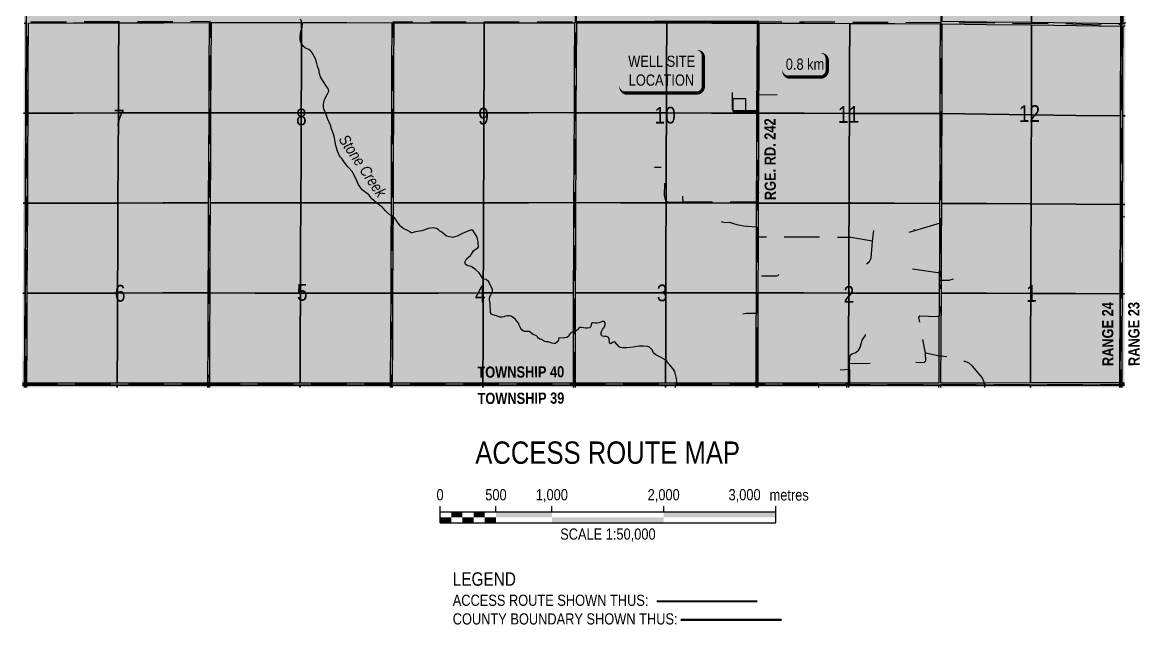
# Model space of a CAD drawing. Extents: x 337230 to 342918, y 5810288 to 5814863.
# Drawn here: x 340721 to 341720, y 5810847 to 5811385 of the extents above; entities that cross this region are included whole.
import ezdxf
from ezdxf.enums import TextEntityAlignment as Align

# ---------------------------------------------------------------- set-up
doc = ezdxf.new("R2010")
doc.units = 0
doc.header["$LTSCALE"] = 5
doc.linetypes.add('BORDER2', pattern=[22.225, 6.35, -3.175, 6.35, -3.175, 0, -3.175])
doc.linetypes.add('DASHED2', pattern=[9.525, 6.35, -3.175])
doc.layers.add('AS-COUNTY', color=7, linetype='BORDER2', lineweight=60, true_color=0xcc33ff)
for name, color, linetype in [('CG-NOTES', 7, 'Continuous'), ('D-TXT', 6, 'Continuous'), ('DETAIL-T', 7, 'Continuous'), ('L-2', 7, 'Continuous'), ('P-PROPOSED', 10, 'Continuous'), ('Quarters', 8, 'Continuous'), ('RoadSeg', 57, 'DASHED2'), ('ROUTE-MAP-LABELS', 210, 'Continuous'), ('S-7', 6, 'Continuous'), ('T-WATER', 160, 'Continuous'), ('T-WATER-T', 170, 'Continuous'), ('Townships', 57, 'Continuous')]:
    doc.layers.add(name, color=color, linetype=linetype)
doc.layers.add('ROUTE-MAP-BACKGROUND-H', color=7, linetype='Continuous', true_color=0xf0ebff)
doc.styles.add('120', font='ARIALN.TTF', dxfattribs={"height": 13})
doc.styles.add('80', font='ARIALN.TTF', dxfattribs={"height": 10})
doc.styles.add('80CG', font='ARIALN.TTF', dxfattribs={"height": 10})
doc.styles.add('80L', font='ARIALN.TTF', dxfattribs={"height": 10})
doc.styles.add('BOLD', font='ARIALNB.TTF')

# ---------------------------------------------------------------- blocks, each defined once
blk = doc.blocks.new('*U84')
h = blk.add_hatch(color=255)
edge = h.paths.add_edge_path()
edge.add_line((-14, -11.5), (14, -11.5))
edge.add_arc((14, -5.5), 6, 270, 360)
edge.add_line((20, -5.5), (20, 4))
edge.add_arc((14, 4), 6, 0, 90)
edge.add_line((14, 10), (-14, 10))
edge.add_arc((-14, 4), 6, 90, 180)
edge.add_line((-20, 4), (-20, -5.5))
edge.add_arc((-14, -5.5), 6, 180, 270)
at = {"color": 210, "flags": 128}
for points in [[(57.69, 158.48, 0, 7.5, 0), (0, 0, 0, 0, 0)], [(54.62, -163.93, 0, 7.5, 0), (0, 0, 0, 0, 0)]]:
    blk.add_lwpolyline(points, format="xyseb", dxfattribs=at)
blk.add_lwpolyline([(-14, -11.5, 3, 3, 0), (14, -11.5, 3, 3, 0.414214), (20, -5.5, 3, 3, 0), (20, 4, 3, 0, 0.414214), (14, 10, 0, 0, 0), (-14, 10, 0, 0, 0.414214), (-20, 4, 0, 0, 0), (-20, -5.5, 0, 3, 0.414214)], format="xyseb", close=True, dxfattribs=at)
at = {"color": 210, "style": '80'}
blk.add_attdef('ENTER_TEXT_001', (-35.99, -5), '', height=10, dxfattribs=at)
blk = doc.blocks.new('*U85')
h = blk.add_hatch(color=255)
edge = h.paths.add_edge_path()
edge.add_line((-14, -11.5), (14, -11.5))
edge.add_arc((14, -5.5), 6, 270, 360)
edge.add_line((20, -5.5), (20, 4))
edge.add_arc((14, 4), 6, 0, 90)
edge.add_line((14, 10), (-14, 10))
edge.add_arc((-14, 4), 6, 90, 180)
edge.add_line((-20, 4), (-20, -5.5))
edge.add_arc((-14, -5.5), 6, 180, 270)
at = {"color": 210, "flags": 128}
blk.add_lwpolyline([(-14, -11.5, 3, 3, 0), (14, -11.5, 3, 3, 0.414214), (20, -5.5, 3, 3, 0), (20, 4, 3, 0, 0.414214), (14, 10, 0, 0, 0), (-14, 10, 0, 0, 0.414214), (-20, 4, 0, 0, 0), (-20, -5.5, 0, 3, 0.414214)], format="xyseb", close=True, dxfattribs=at)
for points in [[(-80.88, -45.43, 0, 7.5, 0), (0, 0, 0, 0, 0)], [(80.29, -45.12, 0, 7.5, 0), (0, 0, 0, 0, 0)]]:
    blk.add_lwpolyline(points, format="xyseb", dxfattribs=at)
at = {"color": 210, "style": '80'}
blk.add_attdef('ENTER_TEXT_001', (-35.99, -5), '', height=10, dxfattribs=at)
blk = doc.blocks.new('*U45')
at = {"color": 0}
for p, q in [((-150, 0), (-150, 15)), ((-150, 10), (150.24, 10)), ((-100, 10), (-100, 15)), ((-50, 10), (-50, 15)), ((50, 10), (50, 15)), ((150.24, 0), (150.24, 15)), ((-150, 0), (150.24, 0))]:
    blk.add_line(p, q, dxfattribs=at)
for points in [[(-140, 10), (-130, 10), (-140, 5), (-130, 5)], [(-120, 10), (-110, 10), (-120, 5), (-110, 5)], [(-100, 10), (-50, 10), (-100, 5), (-50, 5)], [(50, 10), (150.24, 10), (50, 5), (150.24, 5)], [(-150, 5), (-140, 5), (-150, 0), (-140, 0)], [(-130, 5), (-120, 5), (-130, 0), (-120, 0)], [(-110, 5), (-100, 5), (-110, 0), (-100, 0)], [(-50, 5), (50, 5), (-50, 0), (50, 0)]]:
    blk.add_solid(points, dxfattribs=at)
at = {"color": 0, "style": '80'}
blk.add_text('metres', height=10, dxfattribs=at).set_placement((162.24, 20), align=Align.CENTER)
at = {"color": 0, "char_height": 10, "style": '80'}
for s, insert, attachment_point in [('0', (-150, 30.21), 2), ('500', (-100, 30.21), 2), ('1,000', (-50, 30.21), 2), ('2,000', (50, 30.21), 2), ('3,000', (136.7, 30.22), 3), ('SCALE 1:50,000', (0.12, -5), 2)]:
    blk.add_mtext(s, dxfattribs=dict(at, insert=insert, attachment_point=attachment_point))
blk = doc.blocks.new('*U87')
h = blk.add_hatch(color=255)
edge = h.paths.add_edge_path()
edge.add_line((-31.5, -20), (31.5, -20))
edge.add_arc((31.5, -14), 6, 270, 360)
edge.add_line((37.5, -14), (37.5, 12.5))
edge.add_arc((31.5, 12.5), 6, 0, 90)
edge.add_line((31.5, 18.5), (-31.5, 18.5))
edge.add_arc((-31.5, 12.5), 6, 90, 180)
edge.add_line((-37.5, 12.5), (-37.5, -14))
edge.add_arc((-31.5, -14), 6, 180, 270)
at = {"color": 14, "flags": 128}
blk.add_lwpolyline([(-31.5, -20, 3, 3, 0), (31.5, -20, 3, 3, 0.414214), (37.5, -14, 3, 3, 0), (37.5, 12.5, 3, 0, 0.414214), (31.5, 18.5, 0, 0, 0), (-31.5, 18.5, 0, 0, 0.414214), (-37.5, 12.5, 0, 0, 0), (-37.5, -14, 0, 3, 0.414214)], format="xyseb", close=True, dxfattribs=at)
at = {"color": 14, "style": '80'}
blk.add_attdef('ENTER_TEXT_001', (-26.85, -4.92), '', height=10, dxfattribs=at)
blk = doc.blocks.new('*U89')
h = blk.add_hatch(color=255)
edge = h.paths.add_edge_path()
edge.add_line((-14, -11.5), (14, -11.5))
edge.add_arc((14, -5.5), 6, 270, 360)
edge.add_line((20, -5.5), (20, 4))
edge.add_arc((14, 4), 6, 0, 90)
edge.add_line((14, 10), (-14, 10))
edge.add_arc((-14, 4), 6, 90, 180)
edge.add_line((-20, 4), (-20, -5.5))
edge.add_arc((-14, -5.5), 6, 180, 270)
at = {"color": 210, "flags": 128}
for points in [[(-39.9, 36.37, 0, 7.5, 0), (0, 0, 0, 0, 0)], [(-41.01, -43.34, 0, 7.5, 0), (0, 0, 0, 0, 0)]]:
    blk.add_lwpolyline(points, format="xyseb", dxfattribs=at)
blk.add_lwpolyline([(-14, -11.5, 3, 3, 0), (14, -11.5, 3, 3, 0.414214), (20, -5.5, 3, 3, 0), (20, 4, 3, 0, 0.414214), (14, 10, 0, 0, 0), (-14, 10, 0, 0, 0.414214), (-20, 4, 0, 0, 0), (-20, -5.5, 0, 3, 0.414214)], format="xyseb", close=True, dxfattribs=at)
at = {"color": 210, "style": '80'}
blk.add_attdef('ENTER_TEXT_001', (-35.99, -5), '', height=10, dxfattribs=at)

msp = doc.modelspace()

# ---------------------------------------------------------------- hatches: boundary and pattern name
at = {"layer": 'ROUTE-MAP-BACKGROUND-H'}
h = msp.add_hatch(color=256, dxfattribs=at)
h.dxf.hatch_style = 1
h.paths.add_polyline_path([(340721.056, 5811058.855), (340724.917, 5811887.26), (341708.488, 5811884.8), (341706.452, 5811058.855)])

# ---------------------------------------------------------------- linework, layer by layer
at = {"layer": 'AS-COUNTY', "ltscale": 0.5, "const_width": 2, "flags": 128}
msp.add_lwpolyline([(341309.701, 5810851.095), (341399.876, 5810851.095)], dxfattribs=at)
at = {"layer": 'CG-NOTES', "color": 14, "flags": 128}
msp.add_lwpolyline([(341355.554, 5811313.749, 0, 8, 0), (341292.458, 5811342.176, 0, 0, 0)], format="xyseb", dxfattribs=at)
at = {"layer": 'P-PROPOSED', "color": 90, "const_width": 2, "flags": 128}
for points in [[(341378.865, 5811304.557), (341378.792, 5811385.786), (341215.912, 5811385.71), (341217.428, 5811708.065)], [(341288.191, 5810867.639), (341378.366, 5810867.639)]]:
    msp.add_lwpolyline(points, dxfattribs=at)
at = {"layer": 'P-PROPOSED'}
for points in [[(341356.728, 5811317.294), (341367.726, 5811317.255), (341367.687, 5811306.257), (341356.689, 5811306.296)], [(341377.619, 5811306.221), (341356.689, 5811306.296), (341356.685, 5811305.354), (341377.614, 5811305.279)]]:
    msp.add_lwpolyline(points, close=True, dxfattribs=at)
at = {"layer": 'Quarters', "flags": 128}
for points in [[(341623.493, 5811425.248), (341623.446, 5811385.109), (341583.538, 5811385.595), (341543.631, 5811386.082), (341543.612, 5811426.194), (341543.594, 5811466.305), (341583.567, 5811465.846), (341623.541, 5811465.387)], [(341703.38, 5811424.304), (341703.288, 5811384.134), (341663.367, 5811384.621), (341623.446, 5811385.109), (341623.493, 5811425.248), (341623.541, 5811465.387), (341663.506, 5811464.931), (341703.471, 5811464.475)], [(340887.673, 5811304.539), (340847.304, 5811304.461), (340806.935, 5811304.382), (340807.121, 5811344.664), (340807.307, 5811384.946), (340847.673, 5811385.069), (340888.039, 5811385.191), (340887.856, 5811344.865)], [(340970.57, 5811344.816), (340970.393, 5811304.499), (340930.039, 5811304.518), (340889.684, 5811304.538), (340889.867, 5811344.864), (340890.05, 5811385.19), (340930.398, 5811385.162), (340970.747, 5811385.134)], [(341051.272, 5811344.767), (341051.101, 5811304.458), (341010.747, 5811304.478), (340970.393, 5811304.499), (340970.57, 5811344.816), (340970.747, 5811385.134), (341011.095, 5811385.105), (341051.443, 5811385.076)], [(341133.904, 5811344.803), (341133.73, 5811304.544), (341093.421, 5811304.502), (341053.112, 5811304.46), (341053.282, 5811344.768), (341053.453, 5811385.076), (341093.766, 5811385.069), (341134.078, 5811385.062)], [(341214.51, 5811344.839), (341214.335, 5811304.623), (341174.032, 5811304.583), (341133.73, 5811304.544), (341133.904, 5811344.803), (341134.078, 5811385.062), (341174.382, 5811385.058), (341214.685, 5811385.055)], [(341296.972, 5811304.418), (341256.658, 5811304.518), (341216.345, 5811304.618), (341216.52, 5811344.834), (341216.695, 5811385.05), (341257.019, 5811384.963), (341297.343, 5811384.877), (341297.157, 5811344.648)], [(340807.121, 5811344.664), (340806.935, 5811304.382), (340766.564, 5811304.303), (340726.192, 5811304.224), (340726.378, 5811344.454), (340726.563, 5811384.685), (340766.935, 5811384.816), (340807.307, 5811384.946)], [(341377.799, 5811344.471), (341377.609, 5811304.221), (341337.291, 5811304.32), (341296.972, 5811304.418), (341297.157, 5811344.648), (341297.343, 5811384.877), (341337.666, 5811384.799), (341377.989, 5811384.721)], [(341460.693, 5811344.206), (341460.567, 5811304.008), (341420.093, 5811304.114), (341379.619, 5811304.219), (341379.809, 5811344.465), (341379.999, 5811384.712), (341420.409, 5811384.558), (341460.819, 5811384.405)], [(341541.524, 5811343.935), (341541.426, 5811303.774), (341500.997, 5811303.891), (341460.567, 5811304.008), (341460.693, 5811344.206), (341460.819, 5811384.405), (341501.22, 5811384.25), (341541.621, 5811384.096)], [(341623.349, 5811342.911), (341623.254, 5811302.723), (341583.344, 5811303.236), (341543.433, 5811303.75), (341543.533, 5811343.911), (341543.632, 5811384.071), (341583.538, 5811383.585), (341623.443, 5811383.099)], [(341703.174, 5811341.921), (341703.065, 5811301.721), (341663.159, 5811302.222), (341623.254, 5811302.723), (341623.349, 5811342.911), (341623.443, 5811383.099), (341663.363, 5811382.61), (341703.284, 5811382.122)], [(340806.75, 5811264.104), (340806.565, 5811223.826), (340766.191, 5811223.795), (340725.816, 5811223.764), (340726.004, 5811263.994), (340726.192, 5811304.224), (340766.564, 5811304.303), (340806.935, 5811304.382)], [(340887.673, 5811304.539), (340887.49, 5811264.212), (340887.307, 5811223.886), (340846.936, 5811223.856), (340806.565, 5811223.826), (340806.75, 5811264.104), (340806.935, 5811304.382), (340847.304, 5811304.461)], [(340970.216, 5811264.181), (340970.039, 5811223.863), (340929.679, 5811223.874), (340889.318, 5811223.885), (340889.501, 5811264.211), (340889.684, 5811304.538), (340930.039, 5811304.518), (340970.393, 5811304.499)], [(341050.93, 5811264.149), (341050.76, 5811223.84), (341010.399, 5811223.851), (340970.039, 5811223.863), (340970.216, 5811264.181), (340970.393, 5811304.499), (341010.747, 5811304.478), (341051.101, 5811304.458)], [(341133.556, 5811264.274), (341133.382, 5811224.005), (341093.076, 5811223.924), (341052.77, 5811223.844), (341052.941, 5811264.152), (341053.112, 5811304.46), (341093.421, 5811304.502), (341133.73, 5811304.544)], [(341214.161, 5811264.396), (341213.986, 5811224.169), (341173.684, 5811224.087), (341133.382, 5811224.005), (341133.556, 5811264.274), (341133.73, 5811304.544), (341174.032, 5811304.583), (341214.335, 5811304.623)], [(341296.972, 5811304.418), (341296.792, 5811264.189), (341296.612, 5811223.96), (341256.305, 5811224.062), (341215.997, 5811224.163), (341216.171, 5811264.391), (341216.345, 5811304.618), (341256.658, 5811304.518)], [(341377.43, 5811263.993), (341377.251, 5811223.765), (341336.932, 5811223.862), (341296.612, 5811223.96), (341296.792, 5811264.189), (341296.972, 5811304.418), (341337.291, 5811304.32), (341377.609, 5811304.221)], [(341460.397, 5811263.81), (341460.227, 5811223.612), (341419.743, 5811223.686), (341379.258, 5811223.76), (341379.439, 5811263.989), (341379.619, 5811304.219), (341420.093, 5811304.114), (341460.567, 5811304.008)], [(341541.317, 5811263.63), (341541.207, 5811223.486), (341500.717, 5811223.549), (341460.227, 5811223.612), (341460.397, 5811263.81), (341460.567, 5811304.008), (341500.997, 5811303.891), (341541.426, 5811303.774)], [(341623.151, 5811262.878), (341623.049, 5811223.034), (341583.134, 5811223.254), (341543.219, 5811223.474), (341543.326, 5811263.612), (341543.433, 5811303.75), (341583.344, 5811303.236), (341623.254, 5811302.723)], [(341702.968, 5811262.164), (341702.871, 5811222.606), (341662.96, 5811222.82), (341623.049, 5811223.034), (341623.151, 5811262.878), (341623.254, 5811302.723), (341663.159, 5811302.222), (341703.065, 5811301.721)], [(340806.38, 5811183.585), (340806.195, 5811143.343), (340765.822, 5811143.328), (340725.448, 5811143.312), (340725.632, 5811183.538), (340725.816, 5811223.764), (340766.191, 5811223.795), (340806.565, 5811223.826)], [(340887.125, 5811183.631), (340886.942, 5811143.376), (340846.569, 5811143.359), (340806.195, 5811143.343), (340806.38, 5811183.585), (340806.565, 5811223.826), (340846.936, 5811223.856), (340887.307, 5811223.886)], [(340970.039, 5811223.863), (340969.861, 5811183.572), (340969.683, 5811143.282), (340929.318, 5811143.327), (340888.952, 5811143.373), (340889.135, 5811183.629), (340889.318, 5811223.885), (340929.679, 5811223.874)], [(340969.683, 5811143.282), (340969.861, 5811183.572), (340970.039, 5811223.863), (341010.399, 5811223.851), (341050.76, 5811223.84), (341050.588, 5811183.515), (341050.416, 5811143.19), (341010.049, 5811143.236)], [(341133.243, 5811183.686), (341133.104, 5811143.368), (341092.765, 5811143.281), (341052.426, 5811143.194), (341052.598, 5811183.519), (341052.77, 5811223.844), (341093.076, 5811223.924), (341133.382, 5811224.005)], [(341213.838, 5811183.854), (341213.691, 5811143.54), (341173.397, 5811143.454), (341133.104, 5811143.368), (341133.243, 5811183.686), (341133.382, 5811224.005), (341173.684, 5811224.087), (341213.986, 5811224.169)], [(341296.414, 5811143.502), (341256.058, 5811143.521), (341215.701, 5811143.539), (341215.849, 5811183.851), (341215.997, 5811224.163), (341256.305, 5811224.062), (341296.612, 5811223.96), (341296.513, 5811183.731)], [(341296.612, 5811223.96), (341336.932, 5811223.862), (341377.251, 5811223.765), (341377.164, 5811183.596), (341377.078, 5811143.427), (341336.746, 5811143.464), (341296.414, 5811143.502), (341296.513, 5811183.731)], [(341460.087, 5811183.454), (341459.947, 5811143.296), (341419.519, 5811143.36), (341379.092, 5811143.424), (341379.175, 5811183.592), (341379.258, 5811223.76), (341419.743, 5811223.686), (341460.227, 5811223.612)], [(341459.947, 5811143.296), (341460.087, 5811183.454), (341460.227, 5811223.612), (341500.717, 5811223.549), (341541.207, 5811223.486), (341541.003, 5811183.325), (341540.799, 5811143.164), (341500.373, 5811143.23)], [(341622.894, 5811183.002), (341622.74, 5811142.97), (341582.774, 5811143.065), (341542.809, 5811143.159), (341543.014, 5811183.316), (341543.219, 5811223.474), (341583.134, 5811223.254), (341623.049, 5811223.034)], [(341702.766, 5811182.673), (341702.662, 5811142.74), (341662.701, 5811142.855), (341622.74, 5811142.97), (341622.894, 5811183.002), (341623.049, 5811223.034), (341662.96, 5811222.82), (341702.871, 5811222.606)], [(340806.013, 5811103.104), (340805.831, 5811062.865), (340765.457, 5811062.865), (340725.084, 5811062.865), (340725.266, 5811103.088), (340725.448, 5811143.312), (340765.822, 5811143.328), (340806.195, 5811143.343)], [(340886.76, 5811103.12), (340886.577, 5811062.865), (340846.204, 5811062.865), (340805.831, 5811062.865), (340806.013, 5811103.104), (340806.195, 5811143.343), (340846.569, 5811143.359), (340886.942, 5811143.376)], [(340969.506, 5811103.073), (340969.328, 5811062.865), (340928.958, 5811062.865), (340888.588, 5811062.865), (340888.77, 5811103.119), (340888.952, 5811143.373), (340929.318, 5811143.327), (340969.683, 5811143.282)], [(341050.248, 5811103.028), (341050.08, 5811062.865), (341009.704, 5811062.865), (340969.328, 5811062.865), (340969.506, 5811103.073), (340969.683, 5811143.282), (341010.049, 5811143.236), (341050.416, 5811143.19)], [(341132.964, 5811103.117), (341132.824, 5811062.867), (341092.457, 5811062.866), (341052.09, 5811062.865), (341052.258, 5811103.03), (341052.426, 5811143.194), (341092.765, 5811143.281), (341133.104, 5811143.368)], [(341213.623, 5811103.204), (341213.555, 5811062.868), (341173.189, 5811062.867), (341132.824, 5811062.867), (341132.964, 5811103.117), (341133.104, 5811143.368), (341173.397, 5811143.454), (341213.691, 5811143.54)], [(341296.321, 5811103.185), (341296.227, 5811062.869), (341255.896, 5811062.868), (341215.565, 5811062.868), (341215.633, 5811103.203), (341215.701, 5811143.539), (341256.058, 5811143.521), (341296.414, 5811143.502)], [(341296.414, 5811143.502), (341336.746, 5811143.464), (341377.078, 5811143.427), (341377.011, 5811103.148), (341376.945, 5811062.87), (341336.586, 5811062.869), (341296.227, 5811062.869), (341296.321, 5811103.185)], [(341459.947, 5811143.296), (341459.807, 5811103.083), (341459.666, 5811062.871), (341419.311, 5811062.87), (341378.956, 5811062.87), (341379.024, 5811103.147), (341379.092, 5811143.424), (341419.519, 5811143.36)], [(341540.588, 5811103.018), (341540.377, 5811062.872), (341500.022, 5811062.871), (341459.666, 5811062.871), (341459.807, 5811103.083), (341459.947, 5811143.296), (341500.373, 5811143.23), (341540.799, 5811143.164)], [(341622.58, 5811102.921), (341622.42, 5811062.873), (341582.404, 5811062.872), (341542.387, 5811062.872), (341542.598, 5811103.015), (341542.809, 5811143.159), (341582.774, 5811143.065), (341622.74, 5811142.97)], [(341702.557, 5811102.807), (341702.453, 5811062.874), (341662.437, 5811062.873), (341622.42, 5811062.873), (341622.58, 5811102.921), (341622.74, 5811142.97), (341662.701, 5811142.855), (341702.662, 5811142.74)]]:
    msp.add_lwpolyline(points, close=True, dxfattribs=at)
for points in [[(341707.254, 5811384.135), (341705.302, 5811384.134), (341705.394, 5811424.305), (341705.486, 5811464.476), (341707.452, 5811464.476)], [(340722.574, 5811384.688), (340724.553, 5811384.679), (340724.367, 5811344.449)], [(341707.051, 5811301.726), (341705.074, 5811301.723), (341705.182, 5811341.923), (341705.289, 5811382.123), (341707.249, 5811382.124)], [(340724.367, 5811344.449), (340724.182, 5811304.22), (340722.199, 5811304.229)], [(340722.199, 5811304.229), (340724.182, 5811304.22), (340723.995, 5811263.992)], [(341706.856, 5811222.585), (341704.881, 5811222.595), (341704.978, 5811262.159), (341705.074, 5811301.723), (341707.051, 5811301.726)], [(340723.995, 5811263.992), (340723.808, 5811223.764), (340721.824, 5811223.772)], [(340721.824, 5811223.772), (340723.808, 5811223.764), (340723.623, 5811183.537)], [(341706.659, 5811142.709), (341704.672, 5811142.724), (341704.777, 5811182.66), (341704.881, 5811222.595), (341706.856, 5811222.585)], [(340723.623, 5811183.537), (340723.438, 5811143.311), (340721.449, 5811143.32)], [(340721.449, 5811143.32), (340723.438, 5811143.311), (340723.256, 5811103.088)], [(341706.462, 5811062.856), (341704.463, 5811062.865), (341704.568, 5811102.795), (341704.672, 5811142.724), (341706.659, 5811142.709)], [(340723.256, 5811103.088), (340723.074, 5811062.865), (340721.074, 5811062.875)], [(340721.065, 5811060.865), (340723.064, 5811060.855), (340723.055, 5811058.855)], [(340725.065, 5811058.855), (340725.075, 5811060.855), (340765.448, 5811060.855), (340805.821, 5811060.855), (340805.812, 5811058.855)], [(340805.812, 5811058.855), (340805.821, 5811060.855), (340846.195, 5811060.855), (340886.568, 5811060.855), (340886.56, 5811058.855)], [(340888.57, 5811058.855), (340888.579, 5811060.855), (340928.949, 5811060.855), (340969.319, 5811060.855)], [(340969.311, 5811058.855), (340969.319, 5811060.855), (341009.695, 5811060.855), (341050.071, 5811060.855), (341050.063, 5811058.855)], [(340969.319, 5811060.855), (340969.311, 5811058.855)], [(341052.074, 5811058.855), (341052.082, 5811060.855), (341092.449, 5811060.856), (341132.817, 5811060.856), (341132.809, 5811058.855)], [(341132.809, 5811058.855), (341132.817, 5811060.856), (341173.184, 5811060.857), (341213.551, 5811060.857), (341213.544, 5811058.855)], [(341215.555, 5811058.855), (341215.562, 5811060.857), (341255.892, 5811060.858), (341296.222, 5811060.858), (341296.216, 5811058.855)], [(341296.216, 5811058.855), (341296.222, 5811060.858), (341336.582, 5811060.859), (341376.942, 5811060.859), (341376.936, 5811058.855)], [(341378.946, 5811058.855), (341378.953, 5811060.859), (341419.306, 5811060.86), (341459.659, 5811060.86), (341459.652, 5811058.855)], [(341459.652, 5811058.855), (341459.659, 5811060.86), (341500.013, 5811060.861), (341540.366, 5811060.861), (341540.357, 5811058.855)], [(341542.367, 5811058.855), (341542.376, 5811060.861), (341582.394, 5811060.862), (341622.412, 5811060.862), (341622.406, 5811058.855)], [(341622.406, 5811058.855), (341622.412, 5811060.862), (341662.43, 5811060.863), (341702.448, 5811060.864), (341702.445, 5811058.855)], [(341704.455, 5811058.855), (341704.458, 5811060.855), (341706.457, 5811060.846)]]:
    msp.add_lwpolyline(points, dxfattribs=at)
at = {"layer": 'RoadSeg', "flags": 128}
for points in [[(341395.992, 5811320.484), (341378.599, 5811320.264), (341378.742, 5811385.769), (341378.997, 5811436.152), (341379.239, 5811487.995), (341379.459, 5811550.121), (341379.63, 5811609.03), (341379.86, 5811662.049), (341380.038, 5811696.816), (341380.123, 5811709.368), (341409.911, 5811709.135), (341527.944, 5811708.623), (341542.419, 5811708.441), (341542.345, 5811714.918), (341542.308, 5811728.237), (341542.3, 5811746.569), (341542.216, 5811781.44), (341542.206, 5811825.444), (341542.166, 5811852.243), (341542.065, 5811865.809), (341542.027, 5811866.527)], [(341707.257, 5811385.206), (341707.064, 5811385.075), (341704.292, 5811383.506), (341704.435, 5811385.992), (341704.49, 5811388.163), (341704.482, 5811392.36), (341704.502, 5811395.426), (341704.587, 5811402.119), (341704.643, 5811409.892), (341704.612, 5811421.42), (341704.582, 5811427.215), (341704.625, 5811440.726), (341704.764, 5811451.508), (341704.518, 5811463.599), (341704.795, 5811473.407), (341704.732, 5811486.123), (341704.72, 5811523.945), (341704.865, 5811560.582), (341704.939, 5811593.701), (341704.928, 5811621.417), (341705.115, 5811642.111), (341705.166, 5811662.911), (341705.254, 5811685.23), (341705.252, 5811696.929), (341705.342, 5811706.987), (341705.317, 5811707.786), (341705.269, 5811709.766), (341705.231, 5811712.123), (341705.236, 5811717.126), (341705.255, 5811721.567), (341705.312, 5811728.822), (341705.333, 5811736.034), (341705.402, 5811741.908), (341705.212, 5811743.748), (341704.4, 5811744.405), (341702.938, 5811745.349), (341701.04, 5811746.542), (341698.84, 5811747.959), (341696.576, 5811749.481), (341694.307, 5811751.05), (341690.906, 5811753.416), (341687.469, 5811755.811), (341685.246, 5811757.378), (341684.508, 5811757.91), (341683.705, 5811756.793), (341682.02, 5811754.432), (341680.451, 5811752.21), (341678.582, 5811749.611), (341677.334, 5811747.899), (341675.411, 5811745.193), (341674.621, 5811744.162), (341673.585, 5811742.672), (341672.094, 5811740.457), (341670.657, 5811738.454), (341669.771, 5811737.043)], [(341593.098, 5811561.372), (341593.062, 5811562.571), (341592.985, 5811596.775), (341591.742, 5811596.731), (341578.191, 5811598.427), (341542.143, 5811600.05), (341542.445, 5811584.791), (341542.465, 5811568.448), (341542.551, 5811545.491), (341542.603, 5811532.839), (341542.354, 5811522.656), (341542.603, 5811490.795), (341542.403, 5811473.634), (341541.439, 5811462.284), (341540.413, 5811453.558), (341540.165, 5811448.37), (341540.292, 5811443.103), (341541.051, 5811435.716), (341541.449, 5811429.994), (341541.707, 5811419.114), (341542.207, 5811398.684), (341542.364, 5811385.056), (341542.108, 5811206.148), (341541.655, 5811161.034), (341516.946, 5811164.696)], [(341214.306, 5811058.855), (341214.317, 5811061.856), (341215.912, 5811385.71), (341215.899, 5811391.372), (341216.059, 5811424.557), (341215.941, 5811449.406), (341211.542, 5811449.375), (341196.543, 5811449.327)], [(341703.746, 5811211.576), (341704.292, 5811383.506), (341696.724, 5811383.067), (341685.834, 5811382.74), (341660, 5811383.869), (341542.364, 5811385.056), (341378.742, 5811385.769), (341314.739, 5811385.857), (341314.632, 5811402.854), (341314.337, 5811406.045), (341314.826, 5811409.76), (341314.502, 5811410.55), (341304.354, 5811418.847)], [(340723.861, 5811058.855), (340723.867, 5811060.108), (340723.907, 5811062.109), (340887.406, 5811062.193), (340887.328, 5811064.79), (340888.933, 5811386.039), (340725.733, 5811385.594), (340723.869, 5811063.408), (340723.907, 5811062.109), (340721.071, 5811062.124)], [(340887.442, 5811058.855), (340887.45, 5811060.693), (340887.406, 5811062.193), (341050.71, 5811062.069), (341050.744, 5811064.271), (341052.574, 5811385.845), (341215.912, 5811385.71), (341248.935, 5811385.991)], [(341380.005, 5811233.006), (341378.209, 5811232.852), (341378.65, 5811305.165), (341358.849, 5811305.174), (341357.236, 5811305.626), (341356.621, 5811306.108), (341355.968, 5811307.888), (341356.123, 5811322.793)], [(341378.65, 5811305.165), (341378.599, 5811320.264)], [(341311.854, 5811224.67), (341300.561, 5811224.433), (341297.449, 5811224.84), (341296.323, 5811225.706), (341295.281, 5811230.475), (341295.698, 5811243.288), (341295.29, 5811253.576), (341293.635, 5811255.426), (341286.429, 5811255.611)], [(341345.776, 5811207.184), (341349.597, 5811206.497), (341352.99, 5811206.699), (341359.853, 5811204.604), (341365.79, 5811203.381), (341378.121, 5811202.35), (341378.357, 5811224.557), (341311.854, 5811224.67), (341311.626, 5811228.964), (341312.244, 5811238.382), (341313.251, 5811241.512), (341314.508, 5811242.95)], [(341378.357, 5811224.557), (341378.209, 5811232.852)], [(341460.718, 5811075.216), (341460.597, 5811062.512), (341460.624, 5811061.614), (341581.625, 5811061.628), (341703.427, 5811061.565), (341703.452, 5811064.067), (341703.746, 5811211.576), (341706.83, 5811211.906)], [(341513.96, 5811197.707), (341519.117, 5811199.161), (341542.108, 5811206.148)], [(341378.121, 5811202.35), (341378.09, 5811193.349), (341378.023, 5811158.746), (341395.326, 5811158.663), (341396.619, 5811158.902), (341397.391, 5811159.825)], [(341475.8, 5811169.567), (341478.644, 5811171.452), (341480.153, 5811174.497), (341481.298, 5811189.732), (341482.967, 5811204.181)], [(341519.117, 5811199.161), (341518.284, 5811200.236)], [(341481.298, 5811189.732), (341461.799, 5811193.049), (341378.09, 5811193.349)], [(341365.138, 5811124.761), (341368.523, 5811125.262), (341377.924, 5811125.243), (341378.023, 5811158.746)], [(341581.666, 5811058.855), (341581.678, 5811059.829), (341581.669, 5811060.129), (341581.625, 5811061.628), (341581.062, 5811063.711), (341579.239, 5811067.856), (341570.741, 5811077.803), (341567.554, 5811080.708), (341564.113, 5811082.104), (341560.201, 5811082.487), (341548.895, 5811086.05), (341539.764, 5811087.077), (341530.397, 5811089.298), (341528.488, 5811089.641), (341522.637, 5811121.466), (341523.598, 5811122.795), (341539.113, 5811122.258), (341540.794, 5811122.907), (341541.27, 5811123.723), (341541.653, 5811127.635), (341541.544, 5811154.731), (341549.839, 5811154.878), (341553.708, 5811155.894)], [(341541.544, 5811154.731), (341541.655, 5811161.034)], [(341377.756, 5811080.638), (341377.924, 5811125.243)], [(341460.669, 5811080.214), (341460.804, 5811085.719), (341461.635, 5811088.044), (341462.904, 5811089.081), (341466.169, 5811090.279), (341468.806, 5811092.358), (341470.136, 5811094.698), (341471.941, 5811101.251), (341474.915, 5811105.441), (341475.338, 5811108.053), (341475, 5811119.343)], [(341452.437, 5811074.569), (341460.718, 5811075.216), (341460.669, 5811080.214), (341479.156, 5811080.667), (341480.522, 5811081.808), (341479.824, 5811085.087), (341477.353, 5811090.814)], [(341519.928, 5811081.585), (341526.637, 5811081.286), (341527.827, 5811081.621), (341528.993, 5811082.755), (341528.488, 5811089.641)], [(341377.757, 5811058.855), (341377.763, 5811060.339), (341377.718, 5811061.837), (341377.752, 5811064.038), (341377.756, 5811080.638), (341378.952, 5811080.774)], [(341432.926, 5811061.586), (341377.718, 5811061.837), (341214.317, 5811061.856), (341050.71, 5811062.069), (341050.74, 5811061.071), (341050.732, 5811058.855)], [(341433.151, 5811058.855), (341433.058, 5811060.49), (341432.926, 5811061.586), (341457.422, 5811061.718), (341457.533, 5811061.322), (341458.104, 5811058.855)], [(341460.624, 5811061.614), (341457.422, 5811061.718)], [(341706.459, 5811061.557), (341703.427, 5811061.565), (341703.477, 5811059.867), (341703.475, 5811058.855)]]:
    msp.add_lwpolyline(points, dxfattribs=at)
at = {"layer": 'T-WATER', "flags": 128}
msp.add_lwpolyline([(341304.789, 5811058.855), (341304.986, 5811059.653), (341304.974, 5811059.953), (341305.563, 5811061.475), (341305.636, 5811061.734), (341306.046, 5811063.193), (341306.172, 5811065.096), (341306.105, 5811066.792), (341304.914, 5811071.64), (341304.356, 5811073.117), (341302.753, 5811075.751), (341297.587, 5811081.795), (341296.886, 5811082.615), (341295.744, 5811083.669), (341291.759, 5811085.912), (341287.48, 5811088.043), (341286.347, 5811088.898), (341285.402, 5811090.06), (341283.899, 5811092.701), (341283.054, 5811093.866), (341281.917, 5811094.821), (341280.385, 5811095.66), (341276.378, 5811095.904), (341272.587, 5811095.756), (341267.327, 5811094.851), (341261.452, 5811094.321), (341257.553, 5811094.369), (341255.945, 5811094.606), (341254.62, 5811095.253), (341250.753, 5811099.599), (341249.36, 5811099.444), (341248.197, 5811098.5), (341246.825, 5811097.847), (341246.079, 5811099.017), (341245.831, 5811102.805), (341244.886, 5811103.967), (341243.466, 5811104.511), (341241.17, 5811104.421), (341239.755, 5811104.866), (341238.718, 5811105.825), (341238.602, 5811106.219), (341238.735, 5811107.924), (341239.075, 5811109.436), (341239.826, 5811110.664), (341241.728, 5811113.137), (341242.253, 5811115.057), (341242.194, 5811116.553), (341241.345, 5811117.819), (341239.541, 5811117.949), (341236.79, 5811116.742), (341235.01, 5811116.272), (341233.31, 5811116.306), (341231.694, 5811116.739), (341230.203, 5811116.577), (341229.566, 5811114.951), (341229.325, 5811113.452), (341228.275, 5811112.211), (341226.391, 5811111.837), (341224.691, 5811111.864), (341220.968, 5811112.515), (341219.468, 5811112.556), (341218.302, 5811111.712), (341217.554, 5811110.385), (341217.213, 5811110.147), (341216.191, 5811109.439), (341214.699, 5811109.281), (341214.691, 5811109.277), (341214.175, 5811109.058), (341211.847, 5811108.07), (341210.786, 5811107.129), (341209.934, 5811105.896), (341209.391, 5811104.476), (341207.83, 5811103.514), (341206.137, 5811103.348), (341204.253, 5811102.976), (341200.843, 5811103.317), (341200.406, 5811101.701), (341200.265, 5811100.198), (341197.84, 5811098.328), (341196.147, 5811098.162), (341194.535, 5811098.497), (341193.008, 5811099.234), (341191.091, 5811099.662), (341189.491, 5811099.7), (341187.979, 5811100.039), (341185.314, 5811101.735), (341183.802, 5811102.074), (341182.473, 5811102.822), (341181.816, 5811104.295), (341180.688, 5811105.05), (341177.938, 5811106.342), (341174.145, 5811108.791), (341171.64, 5811108.994), (341170.138, 5811109.035), (341168.718, 5811109.578), (341167.586, 5811110.433), (341166.736, 5811111.7), (341165.425, 5811114.546), (341164.963, 5811116.126), (341162.128, 5811119.613), (341159.855, 5811121.523), (341158.322, 5811122.362), (341156.507, 5811122.791), (341154.807, 5811122.824), (341153.119, 5811122.559), (341151.545, 5811121.897), (341149.657, 5811121.623), (341148.053, 5811121.76), (341144.908, 5811122.936), (341141.783, 5811123.713), (341140.55, 5811124.564), (341139.693, 5811126.03), (341139.296, 5811133.609), (341138.644, 5811137.481), (341138.681, 5811139.082), (341138.915, 5811139.692), (341139.226, 5811140.502), (341141.364, 5811144.583), (341141.389, 5811146.483), (341140.177, 5811149.233), (341138.672, 5811151.973), (341138.021, 5811153.346), (341135.644, 5811155.352), (341134.134, 5811155.593), (341133.775, 5811155.768), (341132.81, 5811156.24), (341129.612, 5811161.312), (341126.295, 5811164.38), (341122.393, 5811167.025), (341119.268, 5811167.702), (341117.939, 5811168.449), (341117.098, 5811169.515), (341116.924, 5811171.407), (341117.467, 5811172.828), (341118.322, 5811173.961), (341121.701, 5811176.993), (341122.724, 5811177.985), (341124.381, 5811181.187), (341128.914, 5811184.354), (341128.55, 5811188.502), (341127.75, 5811193.38), (341123.965, 5811199.529), (341121.841, 5811199.446), (341117.945, 5811198.119), (341113.961, 5811196.362), (341109.895, 5811194.175), (341105.686, 5811193.05), (341100.177, 5811194.114), (341095.987, 5811197.685), (341094.17, 5811198.927), (341092.911, 5811200.05), (341091.48, 5811200.893), (341089.66, 5811201.421), (341087.755, 5811201.546), (341084.273, 5811201.11), (341078.257, 5811199.074), (341072.9, 5811198.065), (341071.311, 5811197.803), (341068.452, 5811196.792), (341067.799, 5811198.166), (341064.947, 5811199.552), (341062.101, 5811200.74), (341059.836, 5811202.45), (341058.796, 5811203.509), (341053.913, 5811210.714), (341052.822, 5811211.282), (341051.771, 5811211.828), (341051.951, 5811212.335), (341051.349, 5811212.412), (341050.804, 5811212.698), (341048.695, 5811213.807), (341045.775, 5811216.891), (341043.65, 5811219.277), (341042.85, 5811220.175), (341039.245, 5811222.932), (341033.563, 5811227.706), (341030.737, 5811230.993), (341027.224, 5811233.954), (341024.855, 5811235.76), (341021.46, 5811240.824), (341020.054, 5811243.567), (341018.178, 5811248.091), (341015.923, 5811252.1), (341012.996, 5811255.382), (341011.856, 5811256.437), (341008.376, 5811261.098), (341006.578, 5811263.626), (341005.537, 5811264.685), (341004.688, 5811265.95), (341002.72, 5811270.27), (341001.228, 5811275.308), (341000.8, 5811278.589), (341000.16, 5811282.161), (340999.129, 5811285.519), (340997.449, 5811290.15), (340996.72, 5811293.42), (340994.009, 5811299.465), (340992.888, 5811301.963), (340991.111, 5811306.49), (340990.546, 5811308.168), (340990.338, 5811309.361), (340990.198, 5811311.951), (340990.963, 5811315.379), (340991.407, 5811316.795), (340992.051, 5811318.22), (340993.748, 5811320.779), (340995.031, 5811323.727), (340994.869, 5811325.32), (340994.119, 5811326.589), (340992.329, 5811328.918), (340988.487, 5811335.163), (340987.728, 5811336.632), (340986.705, 5811339.79), (340986.078, 5811343.063), (340984.955, 5811346.216), (340984.119, 5811349.682), (340983.203, 5811352.644), (340980.294, 5811358.025), (340979.445, 5811359.291), (340978.408, 5811360.25), (340977.075, 5811361.097), (340974.23, 5811362.285), (340972.06, 5811364.099), (340970.459, 5811366.734), (340969.8, 5811368.207), (340969.522, 5811370.195), (340969.448, 5811372.091), (340969.702, 5811375.798), (340970.039, 5811377.411), (340970.861, 5811379.893), (340971.111, 5811380.65), (340971.246, 5811381.906), (340971.477, 5811384.062), (340969.716, 5811388.191)], dxfattribs=at)
at = {"layer": 'Townships', "flags": 128}
for points in [[(340726.907, 5811885.255), (340726.849, 5811871.404), (340726.491, 5811791.064), (340726.112, 5811710.626), (340726.103, 5811708.615), (340725.672, 5811628.045), (340725.301, 5811547.592), (340724.931, 5811467.14), (340724.562, 5811386.689), (340724.553, 5811384.679), (340724.182, 5811304.22), (340723.808, 5811223.764), (340723.438, 5811143.311), (340723.074, 5811062.865), (340723.064, 5811060.855), (340721.065, 5811060.865)], [(341706.457, 5811060.846), (341704.458, 5811060.855), (341702.448, 5811060.864), (341702.453, 5811062.874), (341702.662, 5811142.74), (341702.871, 5811222.606), (341703.065, 5811301.721), (341703.284, 5811382.122), (341703.288, 5811384.134), (341703.471, 5811464.475), (341703.701, 5811544.794), (341703.912, 5811625.123), (341704.123, 5811705.485), (341704.127, 5811707.495), (341704.287, 5811787.875), (341704.445, 5811868.3), (341704.473, 5811882.811), (341708.483, 5811882.801)], [(341703.471, 5811464.475), (341703.288, 5811384.134), (341703.284, 5811382.122), (341703.065, 5811301.721), (341702.871, 5811222.606), (341702.662, 5811142.74), (341702.453, 5811062.874), (341702.448, 5811060.864), (341622.412, 5811060.862), (341542.376, 5811060.861), (341540.366, 5811060.861), (341459.659, 5811060.86), (341378.953, 5811060.859), (341376.942, 5811060.859), (341296.222, 5811060.858), (341215.562, 5811060.857), (341213.551, 5811060.857), (341132.817, 5811060.856), (341052.082, 5811060.855), (341050.071, 5811060.855), (340969.319, 5811060.855), (340888.579, 5811060.855), (340886.568, 5811060.855), (340805.821, 5811060.855), (340725.075, 5811060.855), (340723.064, 5811060.855), (340723.074, 5811062.865), (340723.438, 5811143.311), (340723.808, 5811223.764), (340724.182, 5811304.22), (340724.553, 5811384.679), (340724.562, 5811386.689)], [(340721.065, 5811060.865), (340723.064, 5811060.855)], [(340723.055, 5811058.855), (340723.064, 5811060.855), (340725.075, 5811060.855), (340805.821, 5811060.855), (340886.568, 5811060.855), (340888.579, 5811060.855), (340969.319, 5811060.855), (341050.071, 5811060.855), (341052.082, 5811060.855), (341132.817, 5811060.856), (341213.551, 5811060.857), (341215.562, 5811060.857), (341296.222, 5811060.858), (341376.942, 5811060.859), (341378.953, 5811060.859), (341459.659, 5811060.86), (341540.366, 5811060.861), (341542.376, 5811060.861), (341622.412, 5811060.862), (341702.448, 5811060.864)], [(340723.064, 5811060.855), (340723.055, 5811058.855)], [(341702.445, 5811058.855), (341702.448, 5811060.864), (341704.458, 5811060.855), (341706.457, 5811060.846)], [(341702.448, 5811060.864), (341702.445, 5811058.855)]]:
    msp.add_lwpolyline(points, dxfattribs=at)

# ---------------------------------------------------------------- block references
at = {"layer": 'CG-NOTES'}
ref = msp.add_blockref('*U87', (341292.458, 5811342.176), dxfattribs=dict(at, xscale=0.9997881800000035, yscale=0.9997881800000035, zscale=0.9997881800000035))
ref.add_attrib('ENTER_TEXT_001', 'WELL SITE', (341262.771, 5811345.594), dxfattribs={"layer": '0', "color": 14, "height": 9.9979, "style": '80'})
ref.add_attrib('ENTER_TEXT_002', 'LOCATION', (341263.252, 5811328.753), dxfattribs={"layer": '0', "color": 14, "height": 9.9979, "style": '80'})
at = {"layer": 'L-2', "xscale": 0.9997830000000034, "yscale": 0.9997830000000034, "zscale": 0.9997830000000034}
msp.add_blockref('*U45', (341244.501, 5810937.763), dxfattribs=at)
at = {"layer": 'ROUTE-MAP-LABELS'}
ref = msp.add_blockref('*U84', (341160.516, 5811549.343), dxfattribs=dict(at, xscale=0.9997830000000034, yscale=0.9997830000000034, zscale=0.9997830000000034))
ref.add_attrib('ENTER_TEXT_001', '3.2 km', (341143.466, 5811544.409), dxfattribs={"layer": '0', "color": 210, "height": 9.9978, "style": '80'})
ref = msp.add_blockref('*U85', (341297.992, 5811432.745), dxfattribs=dict(at, xscale=0.9997830000000034, yscale=0.9997830000000034, zscale=0.9997830000000034))
ref.add_attrib('ENTER_TEXT_001', '1.6 km', (341280.557, 5811427.811), dxfattribs={"layer": '0', "color": 210, "height": 9.9978, "style": '80'})
ref = msp.add_blockref('*U89', (341420.715, 5811347.916), dxfattribs=dict(at, xscale=0.9997830000000034, yscale=0.9997830000000034, zscale=0.9997830000000034))
ref.add_attrib('ENTER_TEXT_001', '0.8 km', (341403.666, 5811342.981), dxfattribs={"layer": '0', "color": 210, "height": 9.9978, "style": '80'})

# ---------------------------------------------------------------- texts
at = {"layer": 'CG-NOTES', "insert": (341105.888, 5810893.574), "char_height": 9.99783, "width": 457.12297, "attachment_point": 1, "style": '80'}
msp.add_mtext('{\\H1.2x;\\C14;LEGEND\\H0.83333x;\\C256;\\PACCESS ROUTE SHOWN THUS:\\P}COUNTY BOUNDARY SHOWN THUS:', dxfattribs=at)
at = {"layer": 'D-TXT', "style": 'BOLD'}
for s, height, rotation, p in [('RGE. RD. 242', 9.99557, 90.26963, (341394.65, 5811262.959)), ('RANGE 24', 9.9956, 90.26963, (341696.559, 5811106.598)), ('RANGE 23', 9.9956, 90.26963, (341719.938, 5811106.71)), ('TOWNSHIP 40', 9.99557, 0.26963, (341166.773, 5811067.753)), ('TOWNSHIP 39', 9.99557, 0.26963, (341166.887, 5811044.213))]:
    msp.add_text(s, height=height, rotation=rotation, dxfattribs=at).set_placement(p, align=Align.CENTER)
at = {"layer": 'DETAIL-T', "color": 3, "insert": (341077.422, 5811010.594), "char_height": 19.99566, "width": 332.98651, "attachment_point": 1, "style": '80CG'}
msp.add_mtext('\\pi48.647;ACCESS ROUTE MAP', dxfattribs=at)
at = {"layer": 'S-7', "style": '120'}
for s, height, p in [('7', 14.993, (340802.881, 5811292.392)), ('8', 14.993, (340965.783, 5811293.273)), ('9', 14.993, (341128.655, 5811294.057)), ('10', 14.9934, (341286.209, 5811294.815)), ('11', 14.9934, (341450.247, 5811295.477)), ('12', 14.9934, (341611.984, 5811296.256)), ('6', 14.993, (340803.723, 5811135.571)), ('5', 14.993, (340966.508, 5811136.385)), ('4', 14.993, (341125.759, 5811135.052)), ('3', 14.993, (341288.37, 5811135.932)), ('2', 14.993, (341455.343, 5811134.637)), ('1', 14.993, (341618.67, 5811135.423))]:
    msp.add_text(s, height=height, rotation=0.275821, dxfattribs=at).set_placement(p)
at = {"layer": 'T-WATER-T', "insert": (341011.764, 5811286.175), "char_height": 9.99783, "attachment_point": 1, "rotation": 304.00741, "style": '80L'}
msp.add_mtext_dynamic_manual_height_columns('{\\fArial Narrow|b0|i1|c0|p34;Stone Creek}', width=64.36953, gutter_width=49.989, heights=[0], dxfattribs=at)

doc.saveas('drawing.dxf')
